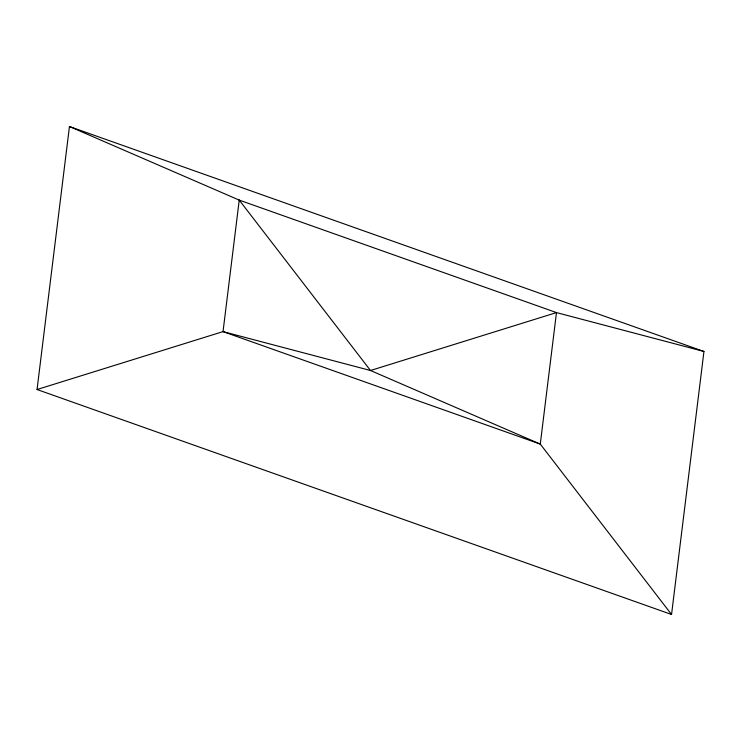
<?xml version="1.0" encoding="UTF-8"?>
<svg xmlns="http://www.w3.org/2000/svg" width="741" height="741" viewBox="0 0 741 741"><rect width="100%" height="100%" fill="white"/><g stroke="black" fill="none" stroke-linecap="round" stroke-linejoin="round"><path stroke-width="1.11" d="M37.05 389.525L69.45 126.516L703.95 351.475L671.55 614.484L37.05 389.525L223.032 331.616L370.5 370.5L540.282 444.1L671.55 614.484M703.95 351.475L556.482 312.591L239.232 200.107L69.45 126.516M239.232 200.107L223.032 331.616L540.282 444.1L556.482 312.591L370.5 370.5L239.232 200.107"/></g></svg>
